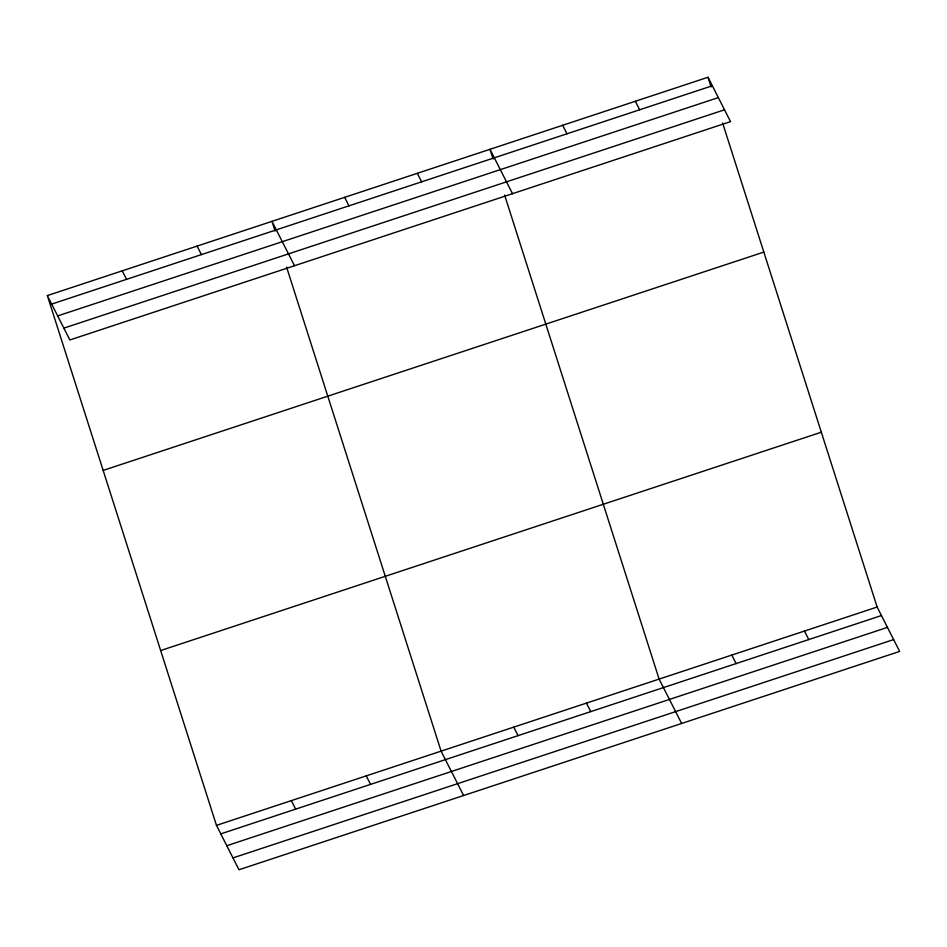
<?xml version="1.0" encoding="UTF-8"?>
<svg xmlns="http://www.w3.org/2000/svg" width="947" height="947" viewBox="0 0 947 947"><rect width="100%" height="100%" fill="white"/><g stroke="black" fill="none" stroke-linecap="round" stroke-linejoin="round"><path stroke-width="1.42" d="M47.35 295.582L708.025 77.252L730.528 121.63L69.865 339.961L47.35 295.582L216.472 825.37L238.975 869.748L899.65 651.418L877.135 607.039L722.632 123.039M51.671 304.094L712.333 85.763M57.672 315.919L718.335 97.6M63.863 328.124L724.526 109.793M103.164 470.41L763.827 252.08M160.659 650.542L821.333 432.211M216.472 825.37L877.135 607.039M220.781 833.881L881.456 615.55M226.783 845.718L887.457 627.388M232.974 857.911L893.648 639.58M635.342 101.27L639.663 109.781M562.672 125.288L566.993 133.787M804.465 631.057L808.774 639.568M512.516 193.673L490.001 149.306L493.103 159.013M731.794 655.075L736.103 663.587M417.331 173.313L421.64 181.824M681.627 723.461L659.112 679.094L504.621 195.094M344.649 197.331L348.97 205.842M586.442 703.112L590.762 711.611M294.493 265.728L271.978 221.349L275.08 231.068M513.771 727.118L518.08 735.63M197.106 246.09L201.415 254.601M463.604 795.516L441.089 751.137L286.598 267.137M122.222 270.842L126.543 279.341M366.217 775.889L370.537 784.388M291.345 800.629L295.653 809.129M708.025 77.252L711.126 86.97"/></g></svg>
